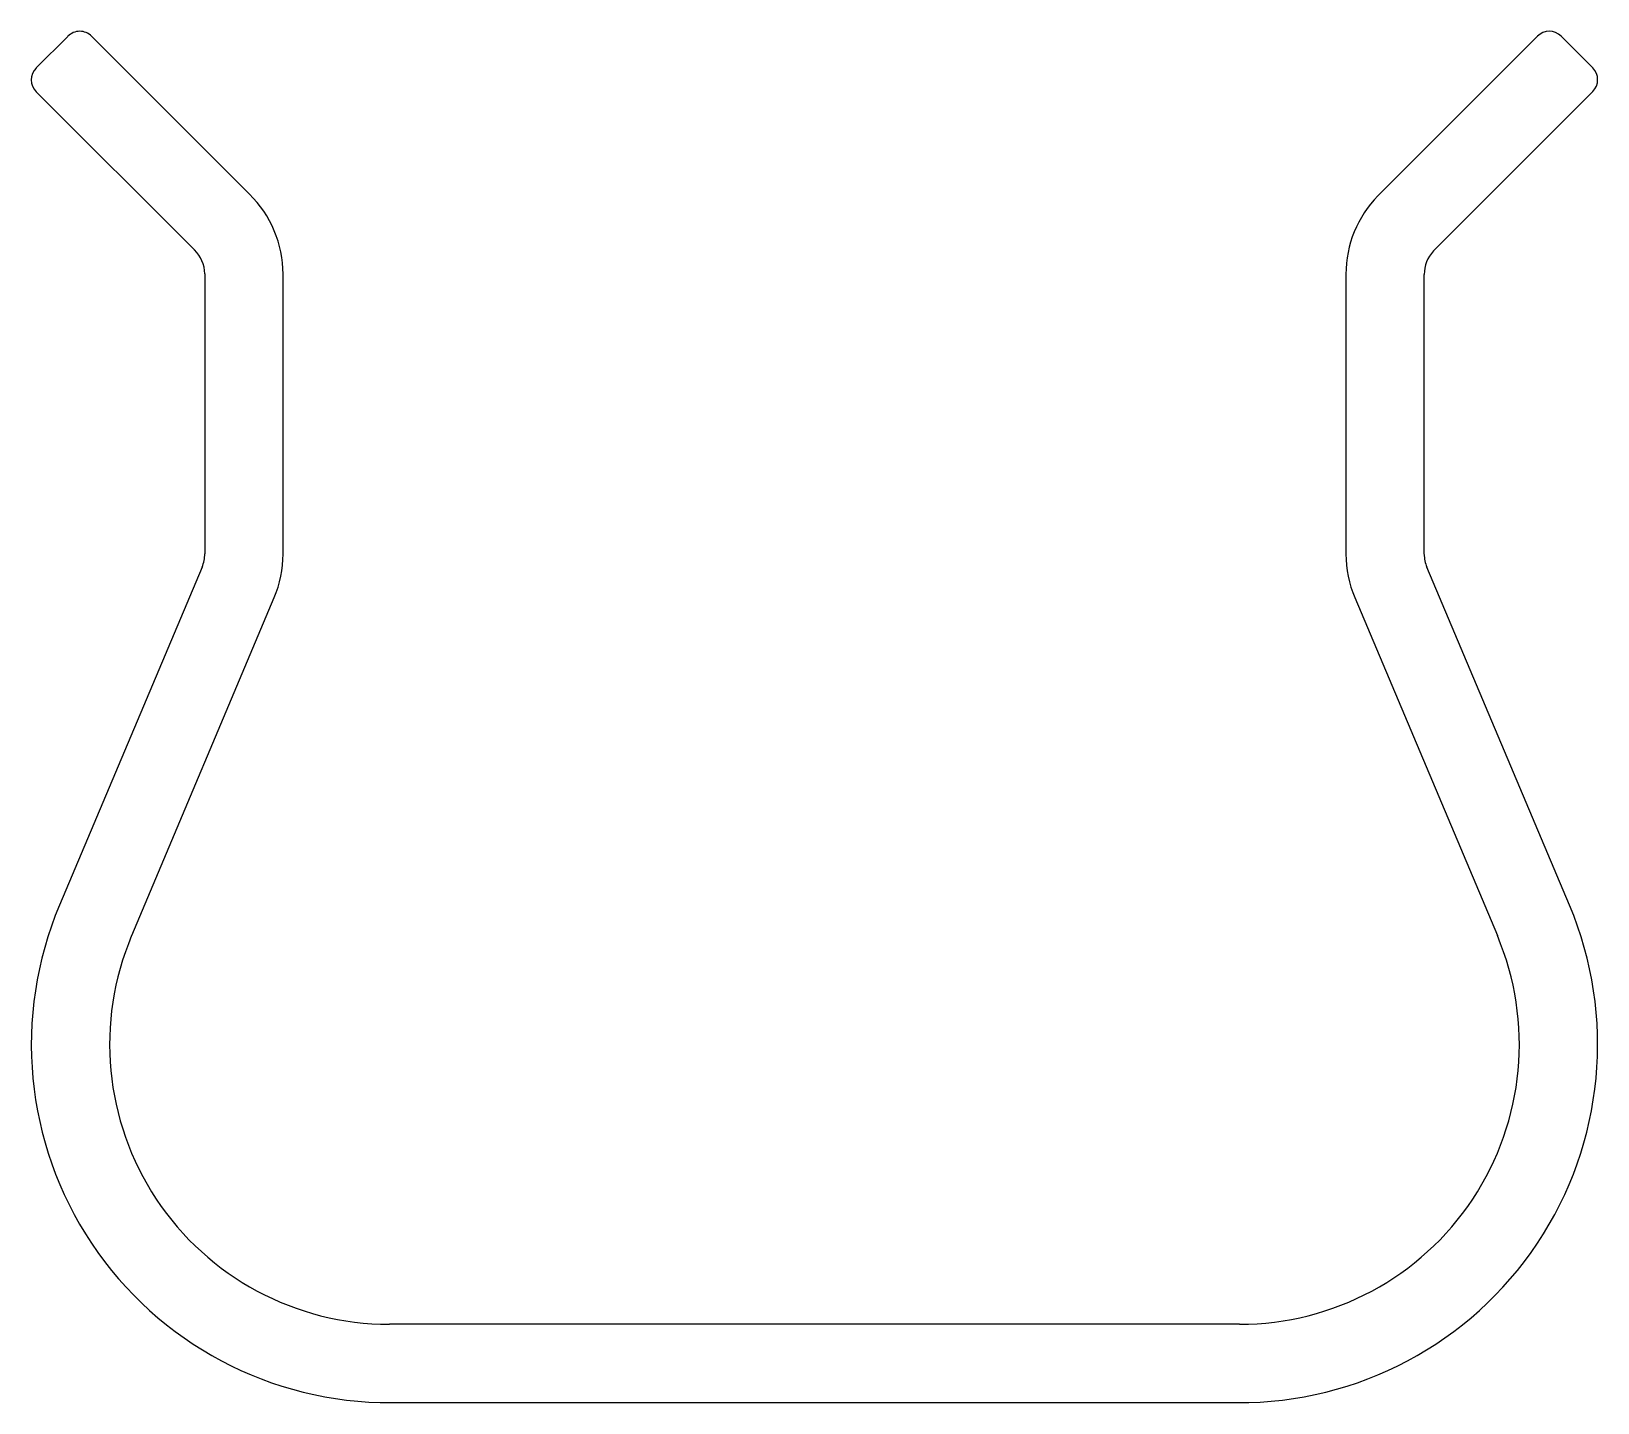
# Model space of a CAD drawing. Extents: x 1036.6 to 1064.6, y 1748.2 to 1772.7.
import ezdxf

# ---------------------------------------------------------------- set-up
doc = ezdxf.new("R2010")
doc.units = 0
doc.layers.get('0').update_dxf_attribs({"linetype": 'CONTINUOUS'})

msp = doc.modelspace()

# ---------------------------------------------------------------- linework, layer by layer
for p, q in [((1037.239, 1772.598), (1036.674, 1772.033)), ((1040.485, 1769.779), (1037.665, 1772.6)), ((1063.509, 1772.6), (1060.657, 1769.748)), ((1064.498, 1772.035), (1063.932, 1772.601)), ((1036.676, 1771.609), (1039.502, 1768.783)), ((1061.654, 1768.764), (1064.501, 1771.611)), ((1039.687, 1768.355), (1039.687, 1763.355)), ((1041.087, 1763.349), (1041.087, 1768.349)), ((1060.087, 1768.349), (1060.087, 1763.349)), ((1061.487, 1763.344), (1061.487, 1768.344)), ((1039.64, 1763.116), (1037.091, 1757.076)), ((1064.083, 1757.076), (1061.534, 1763.116)), ((1038.381, 1756.532), (1040.93, 1762.572)), ((1060.245, 1762.572), (1062.794, 1756.532)), ((1050.587, 1749.588), (1042.987, 1749.588)), ((1058.187, 1749.588), (1050.587, 1749.588)), ((1043.023, 1748.188), (1050.587, 1748.188)), ((1050.587, 1748.188), (1058.152, 1748.188))]:
    msp.add_line(p, q)
for centre, radius, start, end in [((1037.453, 1772.388), 0.3, 44.9994, 135.3669), ((1063.722, 1772.388), 0.3, 45.3669, 135.0006), ((1036.887, 1771.822), 0.3, 135.3669, 225.3663), ((1064.287, 1771.822), 0.3, 315.3675, 45.3669), ((1039.087, 1768.349), 2, 0, 45.6459), ((1062.087, 1768.349), 2, 135.6466, 180), ((1039.087, 1768.349), 0.6, 0.5169, 46.245), ((1062.087, 1768.349), 0.6, 136.2462, 180.5169), ((1039.087, 1763.349), 0.6, 337.1167, 0.5169), ((1039.087, 1763.349), 2, 337.1175, 0), ((1062.087, 1763.349), 2, 180, 202.8828), ((1062.087, 1763.349), 0.6, 180.5169, 202.8826), ((1042.987, 1754.588), 6.4, 157.1171, 270.3165), ((1058.187, 1754.588), 6.4, 269.6835, 22.8833), ((1042.987, 1754.588), 5, 157.1172, 270), ((1058.187, 1754.588), 5, 270, 22.8825)]:
    msp.add_arc(centre, radius, start, end)

doc.saveas('drawing.dxf')
